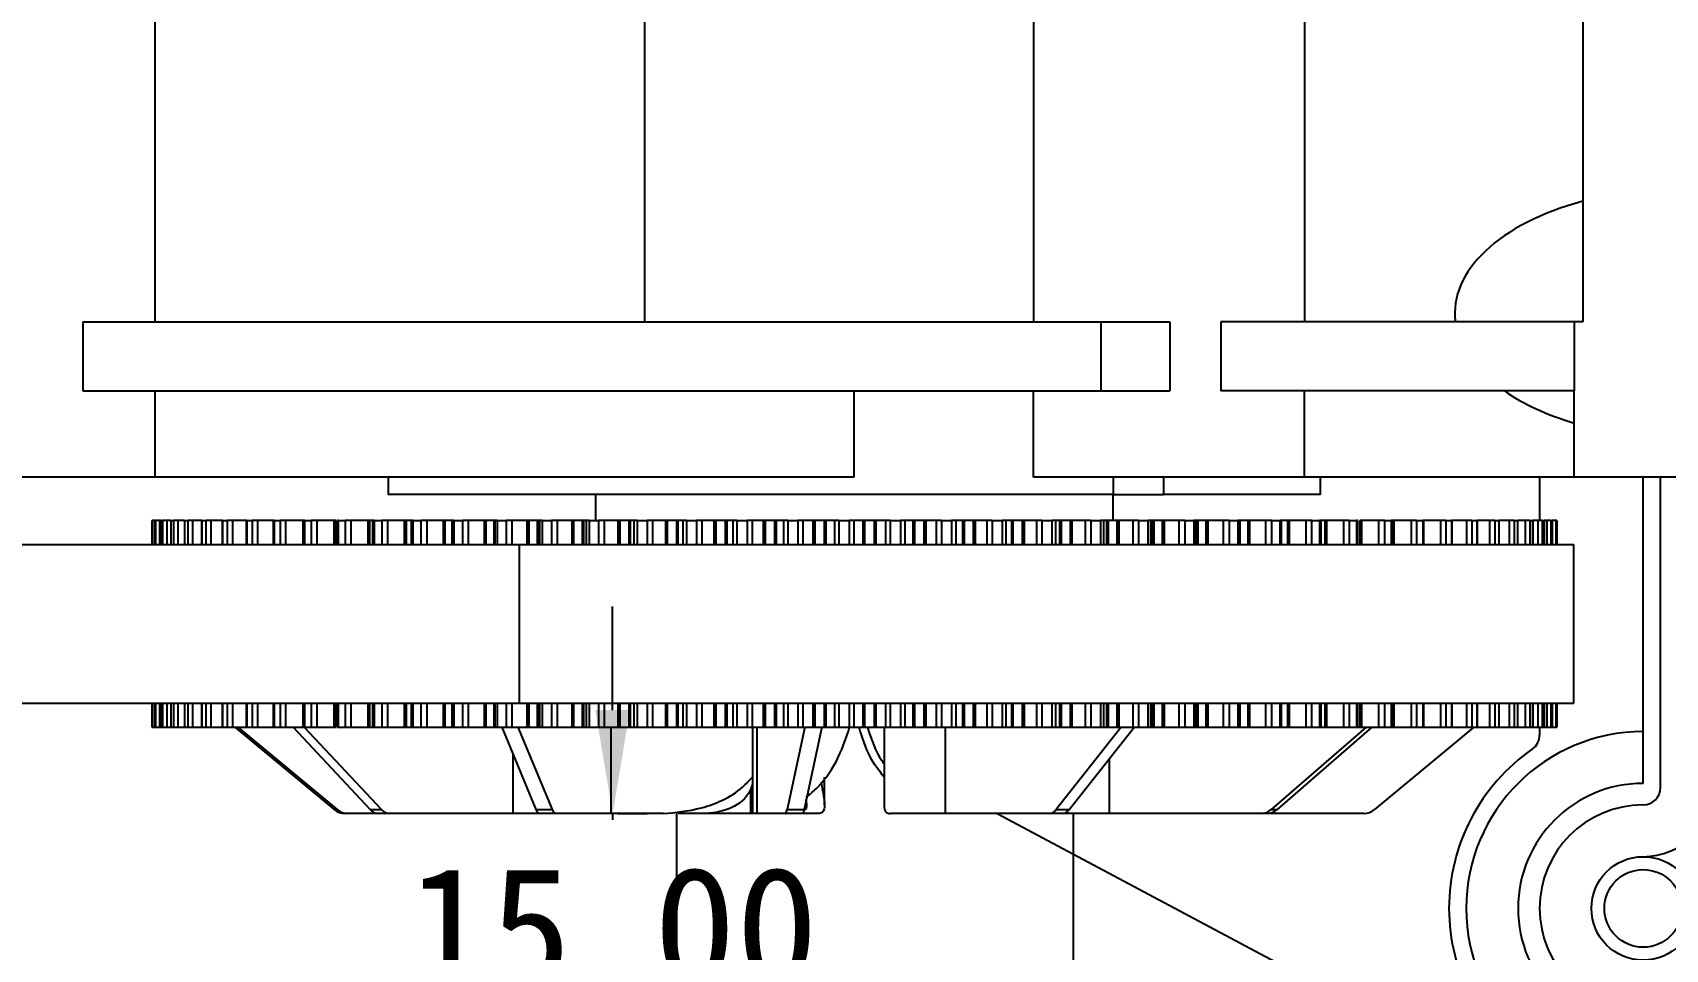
# Model space of a CAD drawing. Header units: millimetres. Extents: x 8 to 1586, y -29 to 527.
# Drawn here: x 1076.4 to 1170.9, y 293.5 to 346.7 of the extents above; entities that cross this region are included whole.
import ezdxf

# ---------------------------------------------------------------- set-up
doc = ezdxf.new("R2010")
doc.units = ezdxf.units.MM
doc.header["$LTSCALE"] = 2
doc.header["$PDSIZE"] = -1
doc.dimstyles.new('ISO-25', dxfattribs={"dimtxt": 2.5, "dimasz": 2.5, "dimexe": 1.25, "dimexo": 0.625, "dimtad": 1, "dimtxsty": 'Standard', "dimcen": 2.5, "dimadec": 0, "dimazin": 0, "dimtfac": 1, "dimtmove": 0, "dimatfit": 3, "dimfxl": 0, "dimarcsym": 0})

# ---------------------------------------------------------------- blocks, each defined once
blk = doc.blocks.new('*D16')
at = {"color": 0, "lineweight": -2}
for p, q in [((1109.96, 307.403), (1109.96, 313.403)), ((1109.96, 301.403), (1109.96, 301.033)), ((1110.26, 301.403), (1111.96, 301.403)), ((1109.96, 286.401), (1109.96, 286.771)), ((1110.26, 286.401), (1111.96, 286.401)), ((1109.96, 280.401), (1109.96, 274.401))]:
    blk.add_line(p, q, dxfattribs=at)
at = {"color": 0}
for points in [[(1108.96, 307.403), (1110.96, 307.403), (1109.96, 301.403)], [(1108.96, 280.401), (1110.96, 280.401), (1109.96, 286.401)]]:
    blk.add_solid(points, dxfattribs=at)
at = {"layer": 'Defpoints', "color": 0}
for p in [(1108.26, 301.403), (1108.26, 286.401), (1109.96, 286.401)]:
    blk.add_point(p, dxfattribs=at)
at = {"color": 0, "insert": (1109.96, 293.902), "char_height": 7, "attachment_point": 5}
blk.add_mtext('15,00', dxfattribs=at)

msp = doc.modelspace()

# ---------------------------------------------------------------- linework, layer by layer
at = {"color": 7, "linetype": 'Continuous', "lineweight": 25}
for p, q in [((1083.449, 329.903), (1083.449, 358.903)), ((1111.795, 357.903), (1111.795, 329.903)), ((1134.338, 357.903), (1134.338, 329.903)), ((1150.03, 357.903), (1150.03, 329.903)), ((1166.16, 357.903), (1166.16, 329.903)), ((1079.258, 329.903), (1079.258, 325.903)), ((1079.258, 329.903), (1138.241, 329.903)), ((1138.241, 329.903), (1138.241, 325.903)), ((1138.241, 329.903), (1142.241, 329.903)), ((1142.241, 329.903), (1142.241, 325.903)), ((1145.19, 329.903), (1145.19, 325.903)), ((1165.66, 329.903), (1145.19, 329.903)), ((1165.66, 329.903), (1165.66, 325.903)), ((1166.16, 329.903), (1165.66, 329.903)), ((1079.258, 325.903), (1138.241, 325.903)), ((1083.449, 320.903), (1083.449, 325.903)), ((1123.96, 320.903), (1123.96, 325.903)), ((1134.338, 320.903), (1134.338, 325.903)), ((1138.241, 325.903), (1142.241, 325.903)), ((1165.66, 325.903), (1145.19, 325.903)), ((1150.03, 320.903), (1150.03, 325.903)), ((1165.66, 320.903), (1165.66, 325.903)), ((1083.449, 320.903), (1067.449, 320.903)), ((1123.96, 320.903), (1083.449, 320.903)), ((1096.96, 320.903), (1096.96, 319.903)), ((1150.03, 320.903), (1134.338, 320.903)), ((1138.966, 319.903), (1138.966, 320.903)), ((1141.875, 320.903), (1141.875, 319.903)), ((1165.66, 320.903), (1150.03, 320.903)), ((1150.96, 319.903), (1150.96, 320.903)), ((1163.66, 320.903), (1163.66, 318.403)), ((1171.66, 320.903), (1165.66, 320.903)), ((1169.66, 303.153), (1169.66, 320.903)), ((1170.66, 302.903), (1170.66, 320.903)), ((1138.966, 319.903), (1096.96, 319.903)), ((1108.96, 319.903), (1108.96, 318.403)), ((1138.96, 318.403), (1138.96, 319.903)), ((1138.966, 319.903), (1141.875, 319.903)), ((1150.96, 319.903), (1141.875, 319.903)), ((1083.265, 318.403), (1083.265, 317.003)), ((1083.265, 318.403), (1083.278, 318.403)), ((1083.416, 318.403), (1083.278, 318.403)), ((1083.416, 318.403), (1083.416, 317.003)), ((1083.417, 318.403), (1083.416, 318.403)), ((1083.417, 318.403), (1083.473, 318.403)), ((1083.705, 318.403), (1083.473, 318.403)), ((1083.781, 318.403), (1083.705, 318.403)), ((1083.781, 318.403), (1083.781, 317.003)), ((1083.785, 318.403), (1083.781, 318.403)), ((1083.785, 318.403), (1083.885, 318.403)), ((1084.134, 318.403), (1083.885, 318.403)), ((1084.34, 318.403), (1084.134, 318.403)), ((1084.36, 318.403), (1084.36, 317.003)), ((1084.368, 318.403), (1084.36, 318.403)), ((1084.368, 318.403), (1084.511, 318.403)), ((1084.776, 318.403), (1084.511, 318.403)), ((1085.142, 318.403), (1084.776, 318.403)), ((1085.149, 318.403), (1085.149, 317.003)), ((1085.162, 318.403), (1085.149, 318.403)), ((1085.162, 318.403), (1085.347, 318.403)), ((1085.626, 318.403), (1085.347, 318.403)), ((1086.143, 318.403), (1085.626, 318.403)), ((1086.143, 318.403), (1086.143, 317.003)), ((1086.163, 318.403), (1086.143, 318.403)), ((1086.163, 318.403), (1086.389, 318.403)), ((1086.682, 318.403), (1086.389, 318.403)), ((1087.337, 318.403), (1086.682, 318.403)), ((1087.337, 318.403), (1087.337, 317.003)), ((1087.365, 318.403), (1087.337, 318.403)), ((1087.365, 318.403), (1087.631, 318.403)), ((1087.936, 318.403), (1087.631, 318.403)), ((1088.725, 318.403), (1087.936, 318.403)), ((1088.725, 318.403), (1088.725, 317.003)), ((1088.763, 318.403), (1088.725, 318.403)), ((1088.763, 318.403), (1089.067, 318.403)), ((1089.382, 318.403), (1089.067, 318.403)), ((1090.3, 318.403), (1089.382, 318.403)), ((1090.3, 318.403), (1090.3, 317.003)), ((1090.349, 318.403), (1090.3, 318.403)), ((1090.349, 318.403), (1090.69, 318.403)), ((1091.013, 318.403), (1090.69, 318.403)), ((1092.018, 318.403), (1091.013, 318.403)), ((1092.053, 318.403), (1092.018, 318.403)), ((1092.053, 318.403), (1092.053, 317.003)), ((1092.114, 318.403), (1092.053, 318.403)), ((1092.114, 318.403), (1092.49, 318.403)), ((1092.819, 318.403), (1092.49, 318.403)), ((1093.816, 318.403), (1092.819, 318.403)), ((1093.915, 318.403), (1093.816, 318.403)), ((1093.974, 318.403), (1093.974, 317.003)), ((1094.049, 318.403), (1093.974, 318.403)), ((1094.049, 318.403), (1094.458, 318.403)), ((1094.792, 318.403), (1094.458, 318.403)), ((1095.775, 318.403), (1094.792, 318.403)), ((1095.877, 318.403), (1095.775, 318.403)), ((1096.054, 318.403), (1095.877, 318.403)), ((1096.054, 318.403), (1096.054, 317.003)), ((1096.143, 318.403), (1096.054, 318.403)), ((1096.143, 318.403), (1096.583, 318.403)), ((1096.921, 318.403), (1096.583, 318.403)), ((1097.884, 318.403), (1096.921, 318.403)), ((1097.989, 318.403), (1097.884, 318.403)), ((1098.404, 318.403), (1097.989, 318.403)), ((1098.282, 318.403), (1098.282, 317.003)), ((1098.386, 318.403), (1098.282, 318.403)), ((1098.386, 318.403), (1098.854, 318.403)), ((1099.193, 318.403), (1098.854, 318.403)), ((1100.132, 318.403), (1099.193, 318.403)), ((1100.239, 318.403), (1100.132, 318.403)), ((1100.679, 318.403), (1100.239, 318.403)), ((1100.645, 318.403), (1100.645, 317.003)), ((1100.765, 318.403), (1100.645, 318.403)), ((1100.765, 318.403), (1101.26, 318.403)), ((1101.598, 318.403), (1101.26, 318.403)), ((1102.507, 318.403), (1101.598, 318.403)), ((1102.616, 318.403), (1102.507, 318.403)), ((1103.078, 318.403), (1102.616, 318.403)), ((1103.131, 318.403), (1103.078, 318.403)), ((1103.131, 318.403), (1103.131, 317.003)), ((1103.268, 318.403), (1103.131, 318.403)), ((1103.268, 318.403), (1103.786, 318.403)), ((1104.122, 318.403), (1103.786, 318.403)), ((1104.996, 318.403), (1104.122, 318.403)), ((1105.107, 318.403), (1104.996, 318.403)), ((1105.589, 318.403), (1105.107, 318.403)), ((1105.662, 318.403), (1105.589, 318.403)), ((1105.726, 318.403), (1105.662, 318.403)), ((1105.726, 318.403), (1105.726, 317.003)), ((1105.882, 318.403), (1105.726, 318.403)), ((1105.882, 318.403), (1106.42, 318.403)), ((1106.752, 318.403), (1106.42, 318.403)), ((1107.587, 318.403), (1106.752, 318.403)), ((1107.698, 318.403), (1107.587, 318.403)), ((1108.198, 318.403), (1107.698, 318.403)), ((1108.277, 318.403), (1108.198, 318.403)), ((1108.418, 318.403), (1108.277, 318.403)), ((1108.418, 318.403), (1108.418, 317.003)), ((1108.592, 318.403), (1108.418, 318.403)), ((1108.592, 318.403), (1109.148, 318.403)), ((1109.474, 318.403), (1109.148, 318.403)), ((1110.265, 318.403), (1109.474, 318.403)), ((1110.377, 318.403), (1110.265, 318.403)), ((1110.891, 318.403), (1110.377, 318.403)), ((1110.975, 318.403), (1110.891, 318.403)), ((1111.19, 318.403), (1110.975, 318.403)), ((1111.19, 318.403), (1111.19, 317.003)), ((1111.384, 318.403), (1111.19, 318.403)), ((1111.384, 318.403), (1111.954, 318.403)), ((1112.273, 318.403), (1111.954, 318.403)), ((1113.017, 318.403), (1112.273, 318.403)), ((1113.127, 318.403), (1113.017, 318.403)), ((1113.654, 318.403), (1113.127, 318.403)), ((1113.743, 318.403), (1113.654, 318.403)), ((1114.03, 318.403), (1113.743, 318.403)), ((1114.243, 318.403), (1114.03, 318.403)), ((1114.243, 318.403), (1114.825, 318.403)), ((1115.134, 318.403), (1114.825, 318.403)), ((1115.826, 318.403), (1115.134, 318.403)), ((1115.936, 318.403), (1115.826, 318.403)), ((1116.472, 318.403), (1115.936, 318.403)), ((1116.566, 318.403), (1116.472, 318.403)), ((1116.922, 318.403), (1116.566, 318.403)), ((1117.154, 318.403), (1116.922, 318.403)), ((1117.154, 318.403), (1117.745, 318.403)), ((1118.043, 318.403), (1117.745, 318.403)), ((1118.679, 318.403), (1118.043, 318.403)), ((1118.787, 318.403), (1118.679, 318.403)), ((1119.329, 318.403), (1118.787, 318.403)), ((1119.427, 318.403), (1119.329, 318.403)), ((1119.852, 318.403), (1119.427, 318.403)), ((1120.101, 318.403), (1119.852, 318.403)), ((1120.101, 318.403), (1120.697, 318.403)), ((1120.983, 318.403), (1120.697, 318.403)), ((1121.56, 318.403), (1120.983, 318.403)), ((1121.666, 318.403), (1121.56, 318.403)), ((1122.212, 318.403), (1121.666, 318.403)), ((1122.313, 318.403), (1122.212, 318.403)), ((1122.804, 318.403), (1122.313, 318.403)), ((1123.069, 318.403), (1122.804, 318.403)), ((1123.069, 318.403), (1123.667, 318.403)), ((1123.939, 318.403), (1123.667, 318.403)), ((1124.454, 318.403), (1123.939, 318.403)), ((1124.557, 318.403), (1124.454, 318.403)), ((1125.104, 318.403), (1124.557, 318.403)), ((1125.208, 318.403), (1125.104, 318.403)), ((1125.762, 318.403), (1125.208, 318.403)), ((1126.042, 318.403), (1125.762, 318.403)), ((1126.042, 318.403), (1126.639, 318.403)), ((1126.895, 318.403), (1126.639, 318.403)), ((1127.346, 318.403), (1126.895, 318.403)), ((1127.445, 318.403), (1127.346, 318.403)), ((1127.989, 318.403), (1127.445, 318.403)), ((1128.096, 318.403), (1127.989, 318.403)), ((1128.71, 318.403), (1128.096, 318.403)), ((1129.003, 318.403), (1128.71, 318.403)), ((1129.003, 318.403), (1129.596, 318.403)), ((1129.835, 318.403), (1129.596, 318.403)), ((1130.219, 318.403), (1129.835, 318.403)), ((1130.315, 318.403), (1130.219, 318.403)), ((1130.853, 318.403), (1130.315, 318.403)), ((1130.962, 318.403), (1130.853, 318.403)), ((1131.633, 318.403), (1130.962, 318.403)), ((1131.938, 318.403), (1131.633, 318.403)), ((1131.938, 318.403), (1132.524, 318.403)), ((1132.744, 318.403), (1132.524, 318.403)), ((1133.059, 318.403), (1132.744, 318.403)), ((1133.15, 318.403), (1133.059, 318.403)), ((1133.681, 318.403), (1133.15, 318.403)), ((1133.791, 318.403), (1133.681, 318.403)), ((1134.515, 318.403), (1133.791, 318.403)), ((1134.83, 318.403), (1134.515, 318.403)), ((1134.83, 318.403), (1135.405, 318.403)), ((1135.606, 318.403), (1135.405, 318.403)), ((1135.606, 318.403), (1135.606, 317.003)), ((1135.85, 318.403), (1135.606, 318.403)), ((1135.936, 318.403), (1135.85, 318.403)), ((1136.456, 318.403), (1135.936, 318.403)), ((1136.567, 318.403), (1136.456, 318.403)), ((1137.341, 318.403), (1136.567, 318.403)), ((1137.664, 318.403), (1137.341, 318.403)), ((1137.664, 318.403), (1138.226, 318.403)), ((1138.407, 318.403), (1138.226, 318.403)), ((1138.407, 317.003), (1138.407, 318.403)), ((1138.578, 318.403), (1138.407, 318.403)), ((1138.659, 318.403), (1138.578, 318.403)), ((1139.165, 318.403), (1138.659, 318.403)), ((1139.276, 318.403), (1139.165, 318.403)), ((1140.095, 318.403), (1139.276, 318.403)), ((1140.424, 318.403), (1140.095, 318.403)), ((1140.424, 318.403), (1140.97, 318.403)), ((1141.133, 318.403), (1140.97, 318.403)), ((1141.133, 317.003), (1141.133, 318.403)), ((1141.228, 318.403), (1141.133, 318.403)), ((1141.303, 318.403), (1141.228, 318.403)), ((1141.793, 318.403), (1141.303, 318.403)), ((1141.904, 318.403), (1141.793, 318.403)), ((1142.763, 318.403), (1141.904, 318.403)), ((1143.098, 318.403), (1142.763, 318.403)), ((1143.098, 318.403), (1143.624, 318.403)), ((1143.768, 318.403), (1143.624, 318.403)), ((1143.768, 317.003), (1143.768, 318.403)), ((1143.786, 318.403), (1143.768, 318.403)), ((1143.855, 318.403), (1143.786, 318.403)), ((1144.325, 318.403), (1143.855, 318.403)), ((1144.435, 318.403), (1144.325, 318.403)), ((1145.331, 318.403), (1144.435, 318.403)), ((1145.668, 318.403), (1145.331, 318.403)), ((1145.668, 318.403), (1146.172, 318.403)), ((1146.3, 318.403), (1146.172, 318.403)), ((1146.3, 317.003), (1146.3, 318.403)), ((1146.749, 318.403), (1146.3, 318.403)), ((1146.858, 318.403), (1146.749, 318.403)), ((1147.785, 318.403), (1146.858, 318.403)), ((1148.124, 318.403), (1147.785, 318.403)), ((1148.124, 318.403), (1148.603, 318.403)), ((1148.713, 318.403), (1148.603, 318.403)), ((1149.051, 318.403), (1148.626, 318.403)), ((1148.713, 317.003), (1148.713, 318.403)), ((1149.158, 318.403), (1149.051, 318.403)), ((1150.112, 318.403), (1149.158, 318.403)), ((1150.45, 318.403), (1150.112, 318.403)), ((1150.45, 318.403), (1150.901, 318.403)), ((1150.996, 318.403), (1150.901, 318.403)), ((1150.996, 317.003), (1150.996, 318.403)), ((1151.22, 318.403), (1150.996, 318.403)), ((1151.323, 318.403), (1151.22, 318.403)), ((1152.299, 318.403), (1151.323, 318.403)), ((1152.635, 318.403), (1152.299, 318.403)), ((1152.635, 318.403), (1153.056, 318.403)), ((1153.136, 318.403), (1153.056, 318.403)), ((1153.136, 317.003), (1153.136, 318.403)), ((1153.343, 318.403), (1153.243, 318.403)), ((1154.335, 318.403), (1153.343, 318.403)), ((1154.667, 318.403), (1154.335, 318.403)), ((1154.667, 318.403), (1155.056, 318.403)), ((1155.122, 318.403), (1155.056, 318.403)), ((1155.122, 317.003), (1155.122, 318.403)), ((1155.206, 318.403), (1155.122, 318.403)), ((1156.209, 318.403), (1155.206, 318.403)), ((1156.535, 318.403), (1156.209, 318.403)), ((1156.535, 318.403), (1156.89, 318.403)), ((1156.943, 318.403), (1156.89, 318.403)), ((1156.943, 317.003), (1156.943, 318.403)), ((1157.911, 318.403), (1156.943, 318.403)), ((1158.229, 318.403), (1157.911, 318.403)), ((1158.229, 318.403), (1158.548, 318.403)), ((1158.59, 318.403), (1158.548, 318.403)), ((1158.59, 317.003), (1158.59, 318.403)), ((1159.431, 318.403), (1158.618, 318.403)), ((1159.74, 318.403), (1159.431, 318.403)), ((1159.74, 318.403), (1160.022, 318.403)), ((1160.054, 318.403), (1160.022, 318.403)), ((1160.054, 317.003), (1160.054, 318.403)), ((1160.763, 318.403), (1160.054, 318.403)), ((1161.061, 318.403), (1160.763, 318.403)), ((1161.061, 318.403), (1161.303, 318.403)), ((1161.326, 318.403), (1161.303, 318.403)), ((1161.326, 317.003), (1161.326, 318.403)), ((1161.898, 318.403), (1161.326, 318.403)), ((1162.183, 318.403), (1161.898, 318.403)), ((1162.183, 318.403), (1162.385, 318.403)), ((1162.4, 318.403), (1162.385, 318.403)), ((1162.4, 317.003), (1162.4, 318.403)), ((1162.831, 318.403), (1162.41, 318.403)), ((1163.102, 318.403), (1162.831, 318.403)), ((1163.102, 318.403), (1163.262, 318.403)), ((1163.271, 318.403), (1163.262, 318.403)), ((1163.271, 317.003), (1163.271, 318.403)), ((1163.556, 318.403), (1163.271, 318.403)), ((1163.812, 318.403), (1163.556, 318.403)), ((1163.812, 318.403), (1163.929, 318.403)), ((1163.934, 318.403), (1163.929, 318.403)), ((1163.934, 317.003), (1163.934, 318.403)), ((1164.07, 318.403), (1163.934, 318.403)), ((1164.309, 318.403), (1164.07, 318.403)), ((1164.309, 318.403), (1164.383, 318.403)), ((1164.385, 318.403), (1164.383, 318.403)), ((1164.385, 317.003), (1164.385, 318.403)), ((1164.591, 318.403), (1164.385, 318.403)), ((1164.591, 318.403), (1164.621, 318.403)), ((1164.622, 318.403), (1164.621, 318.403)), ((1164.622, 317.003), (1164.622, 318.403)), ((1164.656, 318.403), (1164.622, 318.403)), ((1164.656, 318.403), (1164.656, 317.003)), ((1038.249, 317.003), (1104.552, 317.003)), ((1104.552, 317.003), (1104.552, 307.803)), ((1104.552, 317.003), (1165.65, 317.003)), ((1165.65, 307.803), (1165.65, 317.003)), ((1035.784, 307.803), (1104.552, 307.803)), ((1083.265, 307.803), (1083.265, 306.403)), ((1083.416, 307.803), (1083.416, 306.403)), ((1083.781, 307.803), (1083.781, 306.403)), ((1084.36, 307.803), (1084.36, 306.403)), ((1085.149, 307.803), (1085.149, 306.403)), ((1086.143, 307.803), (1086.143, 306.403)), ((1087.337, 307.803), (1087.337, 306.403)), ((1088.725, 307.803), (1088.725, 306.403)), ((1090.3, 307.803), (1090.3, 306.403)), ((1092.053, 307.803), (1092.053, 306.403)), ((1093.974, 307.803), (1093.974, 306.403)), ((1096.054, 307.803), (1096.054, 306.403)), ((1098.282, 307.803), (1098.282, 306.403)), ((1100.645, 307.803), (1100.645, 306.403)), ((1103.131, 307.803), (1103.131, 306.403)), ((1104.552, 307.803), (1165.65, 307.803)), ((1105.726, 307.803), (1105.726, 306.403)), ((1108.418, 307.803), (1108.418, 306.403)), ((1111.19, 307.803), (1111.19, 306.403)), ((1135.606, 307.803), (1135.606, 306.403)), ((1138.407, 306.403), (1138.407, 307.803)), ((1141.133, 306.403), (1141.133, 307.803)), ((1143.768, 306.403), (1143.768, 307.803)), ((1146.3, 306.403), (1146.3, 307.803)), ((1148.713, 306.403), (1148.713, 307.803)), ((1150.996, 306.403), (1150.996, 307.803)), ((1153.136, 306.403), (1153.136, 307.803)), ((1155.122, 306.403), (1155.122, 307.803)), ((1156.943, 306.403), (1156.943, 307.803)), ((1158.59, 306.403), (1158.59, 307.803)), ((1160.054, 306.403), (1160.054, 307.803)), ((1161.326, 306.403), (1161.326, 307.803)), ((1162.4, 306.403), (1162.4, 307.803)), ((1163.271, 306.403), (1163.271, 307.803)), ((1163.934, 306.403), (1163.934, 307.803)), ((1164.385, 306.403), (1164.385, 307.803)), ((1164.622, 306.403), (1164.622, 307.803)), ((1164.656, 307.803), (1164.656, 306.403)), ((1083.265, 306.403), (1083.278, 306.403)), ((1083.278, 306.403), (1083.416, 306.403)), ((1083.416, 306.403), (1083.417, 306.403)), ((1083.417, 306.403), (1083.473, 306.403)), ((1083.473, 306.403), (1083.705, 306.403)), ((1083.705, 306.403), (1083.781, 306.403)), ((1083.781, 306.403), (1083.785, 306.403)), ((1083.785, 306.403), (1083.885, 306.403)), ((1083.885, 306.403), (1084.134, 306.403)), ((1084.134, 306.403), (1084.34, 306.403)), ((1084.36, 306.403), (1084.368, 306.403)), ((1084.368, 306.403), (1084.511, 306.403)), ((1084.511, 306.403), (1084.776, 306.403)), ((1084.776, 306.403), (1085.142, 306.403)), ((1085.149, 306.403), (1085.162, 306.403)), ((1085.162, 306.403), (1085.347, 306.403)), ((1085.347, 306.403), (1085.626, 306.403)), ((1085.626, 306.403), (1086.143, 306.403)), ((1086.143, 306.403), (1086.163, 306.403)), ((1086.163, 306.403), (1086.389, 306.403)), ((1086.389, 306.403), (1086.682, 306.403)), ((1086.682, 306.403), (1087.337, 306.403)), ((1087.337, 306.403), (1087.365, 306.403)), ((1087.365, 306.403), (1087.631, 306.403)), ((1087.631, 306.403), (1087.936, 306.403)), ((1087.936, 306.403), (1088.725, 306.403)), ((1088.075, 306.403), (1093.825, 301.629)), ((1088.251, 306.403), (1094.001, 301.629)), ((1088.725, 306.403), (1088.763, 306.403)), ((1088.763, 306.403), (1089.067, 306.403)), ((1089.067, 306.403), (1089.382, 306.403)), ((1089.382, 306.403), (1090.3, 306.403)), ((1090.3, 306.403), (1090.349, 306.403)), ((1090.349, 306.403), (1090.69, 306.403)), ((1090.69, 306.403), (1091.013, 306.403)), ((1091.013, 306.403), (1092.018, 306.403)), ((1091.449, 306.403), (1095.914, 301.629)), ((1092.018, 306.403), (1092.053, 306.403)), ((1092.053, 306.403), (1092.114, 306.403)), ((1092.094, 306.403), (1096.559, 301.629)), ((1092.114, 306.403), (1092.49, 306.403)), ((1092.49, 306.403), (1092.819, 306.403)), ((1092.819, 306.403), (1093.816, 306.403)), ((1093.816, 306.403), (1093.915, 306.403)), ((1093.974, 306.403), (1094.049, 306.403)), ((1094.049, 306.403), (1094.458, 306.403)), ((1094.458, 306.403), (1094.792, 306.403)), ((1094.792, 306.403), (1095.775, 306.403)), ((1095.775, 306.403), (1095.877, 306.403)), ((1095.877, 306.403), (1096.054, 306.403)), ((1096.054, 306.403), (1096.143, 306.403)), ((1096.143, 306.403), (1096.583, 306.403)), ((1096.583, 306.403), (1096.921, 306.403)), ((1096.921, 306.403), (1097.884, 306.403)), ((1097.884, 306.403), (1097.989, 306.403)), ((1097.989, 306.403), (1098.404, 306.403)), ((1098.282, 306.403), (1098.386, 306.403)), ((1098.386, 306.403), (1098.854, 306.403)), ((1098.854, 306.403), (1099.193, 306.403)), ((1099.193, 306.403), (1100.132, 306.403)), ((1100.132, 306.403), (1100.239, 306.403)), ((1100.239, 306.403), (1100.679, 306.403)), ((1100.645, 306.403), (1100.765, 306.403)), ((1100.765, 306.403), (1101.26, 306.403)), ((1101.26, 306.403), (1101.598, 306.403)), ((1101.598, 306.403), (1102.507, 306.403)), ((1102.507, 306.403), (1102.616, 306.403)), ((1102.616, 306.403), (1103.078, 306.403)), ((1103.078, 306.403), (1103.131, 306.403)), ((1103.131, 306.403), (1103.268, 306.403)), ((1103.268, 306.403), (1103.786, 306.403)), ((1103.535, 306.403), (1105.519, 301.629)), ((1103.786, 306.403), (1104.122, 306.403)), ((1104.122, 306.403), (1104.996, 306.403)), ((1104.476, 306.403), (1106.459, 301.629)), ((1104.996, 306.403), (1105.107, 306.403)), ((1105.107, 306.403), (1105.589, 306.403)), ((1105.589, 306.403), (1105.662, 306.403)), ((1105.662, 306.403), (1105.726, 306.403)), ((1105.726, 306.403), (1105.882, 306.403)), ((1105.882, 306.403), (1106.42, 306.403)), ((1106.42, 306.403), (1106.752, 306.403)), ((1106.752, 306.403), (1107.587, 306.403)), ((1107.587, 306.403), (1107.698, 306.403)), ((1107.698, 306.403), (1108.198, 306.403)), ((1108.198, 306.403), (1108.277, 306.403)), ((1108.277, 306.403), (1108.418, 306.403)), ((1108.418, 306.403), (1108.592, 306.403)), ((1108.592, 306.403), (1109.148, 306.403)), ((1109.148, 306.403), (1109.474, 306.403)), ((1109.474, 306.403), (1110.265, 306.403)), ((1110.265, 306.403), (1110.377, 306.403)), ((1110.377, 306.403), (1110.891, 306.403)), ((1110.891, 306.403), (1110.975, 306.403)), ((1110.975, 306.403), (1111.19, 306.403)), ((1111.19, 306.403), (1111.384, 306.403)), ((1111.384, 306.403), (1111.954, 306.403)), ((1111.954, 306.403), (1112.273, 306.403)), ((1112.273, 306.403), (1113.017, 306.403)), ((1113.017, 306.403), (1113.127, 306.403)), ((1113.127, 306.403), (1113.654, 306.403)), ((1113.654, 306.403), (1113.743, 306.403)), ((1113.743, 306.403), (1114.03, 306.403)), ((1114.03, 306.403), (1114.243, 306.403)), ((1114.243, 306.403), (1114.825, 306.403)), ((1114.825, 306.403), (1115.134, 306.403)), ((1115.134, 306.403), (1115.826, 306.403)), ((1115.826, 306.403), (1115.936, 306.403)), ((1115.936, 306.403), (1116.472, 306.403)), ((1116.472, 306.403), (1116.566, 306.403)), ((1116.566, 306.403), (1116.922, 306.403)), ((1116.922, 306.403), (1117.154, 306.403)), ((1117.154, 306.403), (1117.745, 306.403)), ((1117.745, 306.403), (1118.043, 306.403)), ((1118.043, 306.403), (1118.679, 306.403)), ((1118.07, 306.403), (1118.07, 301.403)), ((1118.679, 306.403), (1118.787, 306.403)), ((1118.787, 306.403), (1119.329, 306.403)), ((1119.329, 306.403), (1119.427, 306.403)), ((1119.427, 306.403), (1119.852, 306.403)), ((1119.852, 306.403), (1120.101, 306.403)), ((1121.094, 306.403), (1120.064, 301.629)), ((1120.101, 306.403), (1120.697, 306.403)), ((1120.697, 306.403), (1120.983, 306.403)), ((1120.983, 306.403), (1121.56, 306.403)), ((1122.079, 306.403), (1121.049, 301.629)), ((1121.56, 306.403), (1121.666, 306.403)), ((1121.666, 306.403), (1122.212, 306.403)), ((1122.212, 306.403), (1122.313, 306.403)), ((1122.313, 306.403), (1122.804, 306.403)), ((1122.804, 306.403), (1123.069, 306.403)), ((1123.069, 306.403), (1123.667, 306.403)), ((1123.667, 306.403), (1123.939, 306.403)), ((1123.939, 306.403), (1124.454, 306.403)), ((1124.454, 306.403), (1124.557, 306.403)), ((1124.557, 306.403), (1125.104, 306.403)), ((1125.104, 306.403), (1125.208, 306.403)), ((1125.208, 306.403), (1125.762, 306.403)), ((1125.684, 306.403), (1125.684, 301.915)), ((1125.762, 306.403), (1126.042, 306.403)), ((1126.042, 306.403), (1126.639, 306.403)), ((1126.639, 306.403), (1126.895, 306.403)), ((1126.895, 306.403), (1127.346, 306.403)), ((1127.346, 306.403), (1127.445, 306.403)), ((1127.445, 306.403), (1127.989, 306.403)), ((1127.989, 306.403), (1128.096, 306.403)), ((1128.096, 306.403), (1128.71, 306.403)), ((1128.71, 306.403), (1129.003, 306.403)), ((1129.003, 306.403), (1129.596, 306.403)), ((1129.596, 306.403), (1129.835, 306.403)), ((1129.835, 306.403), (1130.219, 306.403)), ((1130.219, 306.403), (1130.315, 306.403)), ((1130.315, 306.403), (1130.853, 306.403)), ((1130.853, 306.403), (1130.962, 306.403)), ((1130.962, 306.403), (1131.633, 306.403)), ((1131.633, 306.403), (1131.938, 306.403)), ((1131.938, 306.403), (1132.524, 306.403)), ((1132.524, 306.403), (1132.744, 306.403)), ((1132.744, 306.403), (1133.059, 306.403)), ((1133.059, 306.403), (1133.15, 306.403)), ((1133.15, 306.403), (1133.681, 306.403)), ((1133.681, 306.403), (1133.791, 306.403)), ((1133.791, 306.403), (1134.515, 306.403)), ((1134.515, 306.403), (1134.83, 306.403)), ((1134.83, 306.403), (1135.405, 306.403)), ((1135.405, 306.403), (1135.606, 306.403)), ((1135.606, 306.403), (1135.85, 306.403)), ((1139.421, 306.403), (1135.654, 301.629)), ((1135.85, 306.403), (1135.936, 306.403)), ((1135.936, 306.403), (1136.456, 306.403)), ((1140.185, 306.403), (1136.418, 301.629)), ((1136.456, 306.403), (1136.567, 306.403)), ((1136.567, 306.403), (1137.341, 306.403)), ((1137.341, 306.403), (1137.664, 306.403)), ((1137.664, 306.403), (1138.226, 306.403)), ((1138.226, 306.403), (1138.407, 306.403)), ((1138.407, 306.403), (1138.578, 306.403)), ((1138.578, 306.403), (1138.659, 306.403)), ((1138.659, 306.403), (1139.165, 306.403)), ((1139.165, 306.403), (1139.276, 306.403)), ((1139.276, 306.403), (1140.095, 306.403)), ((1140.095, 306.403), (1140.424, 306.403)), ((1140.424, 306.403), (1140.97, 306.403)), ((1140.97, 306.403), (1141.133, 306.403)), ((1141.133, 306.403), (1141.228, 306.403)), ((1141.228, 306.403), (1141.303, 306.403)), ((1141.303, 306.403), (1141.793, 306.403)), ((1141.793, 306.403), (1141.904, 306.403)), ((1141.904, 306.403), (1142.763, 306.403)), ((1142.763, 306.403), (1143.098, 306.403)), ((1143.098, 306.403), (1143.624, 306.403)), ((1143.624, 306.403), (1143.768, 306.403)), ((1143.768, 306.403), (1143.786, 306.403)), ((1143.786, 306.403), (1143.855, 306.403)), ((1143.855, 306.403), (1144.325, 306.403)), ((1144.325, 306.403), (1144.435, 306.403)), ((1144.435, 306.403), (1145.331, 306.403)), ((1145.331, 306.403), (1145.668, 306.403)), ((1145.668, 306.403), (1146.172, 306.403)), ((1146.172, 306.403), (1146.3, 306.403)), ((1146.3, 306.403), (1146.749, 306.403)), ((1146.749, 306.403), (1146.858, 306.403)), ((1146.858, 306.403), (1147.785, 306.403)), ((1147.785, 306.403), (1148.124, 306.403)), ((1153.605, 306.403), (1148.11, 301.629)), ((1148.124, 306.403), (1148.603, 306.403)), ((1153.945, 306.403), (1148.449, 301.629)), ((1148.603, 306.403), (1148.713, 306.403)), ((1148.626, 306.403), (1149.051, 306.403)), ((1149.051, 306.403), (1149.158, 306.403)), ((1149.158, 306.403), (1150.112, 306.403)), ((1150.112, 306.403), (1150.45, 306.403)), ((1150.45, 306.403), (1150.901, 306.403)), ((1150.901, 306.403), (1150.996, 306.403)), ((1150.996, 306.403), (1151.22, 306.403)), ((1151.22, 306.403), (1151.323, 306.403)), ((1151.323, 306.403), (1152.299, 306.403)), ((1152.299, 306.403), (1152.635, 306.403)), ((1152.635, 306.403), (1153.056, 306.403)), ((1153.056, 306.403), (1153.136, 306.403)), ((1153.056, 306.403), (1153.243, 306.403)), ((1153.243, 306.403), (1153.343, 306.403)), ((1153.343, 306.403), (1154.335, 306.403)), ((1159.846, 306.403), (1154.095, 301.629)), ((1154.335, 306.403), (1154.667, 306.403)), ((1154.667, 306.403), (1155.056, 306.403)), ((1155.056, 306.403), (1155.122, 306.403)), ((1155.122, 306.403), (1155.206, 306.403)), ((1155.206, 306.403), (1156.209, 306.403)), ((1156.209, 306.403), (1156.535, 306.403)), ((1156.535, 306.403), (1156.89, 306.403)), ((1156.89, 306.403), (1156.943, 306.403)), ((1156.943, 306.403), (1157.911, 306.403)), ((1157.911, 306.403), (1158.229, 306.403)), ((1158.229, 306.403), (1158.548, 306.403)), ((1158.548, 306.403), (1158.59, 306.403)), ((1158.59, 306.403), (1159.431, 306.403)), ((1159.431, 306.403), (1159.74, 306.403)), ((1159.74, 306.403), (1160.022, 306.403)), ((1160.022, 306.403), (1160.054, 306.403)), ((1160.054, 306.403), (1160.763, 306.403)), ((1160.763, 306.403), (1161.061, 306.403)), ((1161.061, 306.403), (1161.303, 306.403)), ((1161.303, 306.403), (1161.326, 306.403)), ((1161.326, 306.403), (1161.898, 306.403)), ((1161.898, 306.403), (1162.183, 306.403)), ((1162.183, 306.403), (1162.385, 306.403)), ((1162.385, 306.403), (1162.4, 306.403)), ((1162.41, 306.403), (1162.831, 306.403)), ((1162.831, 306.403), (1163.102, 306.403)), ((1163.102, 306.403), (1163.262, 306.403)), ((1163.262, 306.403), (1163.271, 306.403)), ((1163.271, 306.403), (1163.556, 306.403)), ((1163.556, 306.403), (1163.812, 306.403)), ((1163.66, 306.403), (1163.66, 305.956)), ((1163.812, 306.403), (1163.929, 306.403)), ((1163.929, 306.403), (1163.934, 306.403)), ((1163.934, 306.403), (1164.07, 306.403)), ((1164.07, 306.403), (1164.309, 306.403)), ((1164.309, 306.403), (1164.383, 306.403)), ((1164.383, 306.403), (1164.385, 306.403)), ((1164.385, 306.403), (1164.591, 306.403)), ((1164.591, 306.403), (1164.621, 306.403)), ((1164.621, 306.403), (1164.622, 306.403)), ((1164.622, 306.403), (1164.656, 306.403)), ((1122.237, 301.915), (1122.237, 303.513)), ((1093.825, 301.629), (1094.001, 301.629)), ((1094.624, 301.403), (1094.448, 301.403)), ((1096.398, 301.403), (1094.624, 301.403)), ((1095.914, 301.629), (1096.559, 301.629)), ((1097.043, 301.403), (1096.398, 301.403)), ((1104.186, 301.403), (1097.043, 301.403)), ((1105.733, 301.403), (1104.186, 301.403)), ((1105.519, 301.629), (1106.459, 301.629)), ((1106.674, 301.403), (1105.733, 301.403)), ((1109.847, 301.403), (1106.674, 301.403)), ((1112.88, 301.403), (1109.847, 301.403)), ((1113.66, 301.403), (1113.66, 292.903)), ((1115.117, 301.403), (1113.762, 301.403)), ((1117.937, 301.403), (1115.117, 301.403)), ((1118.07, 301.403), (1117.937, 301.403)), ((1118.305, 301.403), (1118.07, 301.403)), ((1119.953, 301.403), (1118.305, 301.403)), ((1120.937, 301.403), (1119.953, 301.403)), ((1120.064, 301.629), (1121.049, 301.629)), ((1121.866, 301.403), (1120.937, 301.403)), ((1129.219, 301.403), (1126.054, 301.403)), ((1135.246, 301.403), (1129.219, 301.403)), ((1136.01, 301.403), (1135.246, 301.403)), ((1135.654, 301.629), (1136.418, 301.629)), ((1138.724, 301.403), (1136.01, 301.403)), ((1136.66, 292.903), (1136.66, 301.403)), ((1147.515, 301.403), (1138.724, 301.403)), ((1147.854, 301.403), (1147.515, 301.403)), ((1153.472, 301.403), (1147.854, 301.403)), ((1148.11, 301.629), (1148.449, 301.629))]:
    msp.add_line(p, q, dxfattribs=at)
at = {"color": 8, "linetype": 'Continuous', "lineweight": 25}
for p, q in [((1083.278, 318.403), (1083.278, 317.003)), ((1083.417, 318.403), (1083.417, 317.003)), ((1083.473, 318.403), (1083.473, 317.003)), ((1083.705, 318.403), (1083.705, 317.003)), ((1083.785, 318.403), (1083.785, 317.003)), ((1083.885, 318.403), (1083.885, 317.003)), ((1084.134, 318.403), (1084.134, 317.003)), ((1084.368, 318.403), (1084.368, 317.003)), ((1084.511, 318.403), (1084.511, 317.003)), ((1084.776, 318.403), (1084.776, 317.003)), ((1085.162, 318.403), (1085.162, 317.003)), ((1085.347, 318.403), (1085.347, 317.003)), ((1085.626, 318.403), (1085.626, 317.003)), ((1086.163, 318.403), (1086.163, 317.003)), ((1086.389, 318.403), (1086.389, 317.003)), ((1086.682, 318.403), (1086.682, 317.003)), ((1087.365, 318.403), (1087.365, 317.003)), ((1087.631, 318.403), (1087.631, 317.003)), ((1087.936, 318.403), (1087.936, 317.003)), ((1088.763, 318.403), (1088.763, 317.003)), ((1089.067, 318.403), (1089.067, 317.003)), ((1089.382, 318.403), (1089.382, 317.003)), ((1090.349, 318.403), (1090.349, 317.003)), ((1090.69, 318.403), (1090.69, 317.003)), ((1091.013, 318.403), (1091.013, 317.003)), ((1092.018, 318.403), (1092.018, 317.003)), ((1092.114, 318.403), (1092.114, 317.003)), ((1092.49, 318.403), (1092.49, 317.003)), ((1092.819, 318.403), (1092.819, 317.003)), ((1093.816, 318.403), (1093.816, 317.003)), ((1093.915, 318.403), (1093.915, 317.003)), ((1094.049, 318.403), (1094.049, 317.003)), ((1094.458, 318.403), (1094.458, 317.003)), ((1094.792, 318.403), (1094.792, 317.003)), ((1095.775, 318.403), (1095.775, 317.003)), ((1095.877, 318.403), (1095.877, 317.003)), ((1096.143, 318.403), (1096.143, 317.003)), ((1096.583, 318.403), (1096.583, 317.003)), ((1096.921, 318.403), (1096.921, 317.003)), ((1097.884, 318.403), (1097.884, 317.003)), ((1097.989, 318.403), (1097.989, 317.003)), ((1098.386, 318.403), (1098.386, 317.003)), ((1098.854, 318.403), (1098.854, 317.003)), ((1099.193, 318.403), (1099.193, 317.003)), ((1100.132, 318.403), (1100.132, 317.003)), ((1100.239, 318.403), (1100.239, 317.003)), ((1100.765, 318.403), (1100.765, 317.003)), ((1101.26, 318.403), (1101.26, 317.003)), ((1101.598, 318.403), (1101.598, 317.003)), ((1102.507, 318.403), (1102.507, 317.003)), ((1102.616, 318.403), (1102.616, 317.003)), ((1103.078, 318.403), (1103.078, 317.003)), ((1103.268, 318.403), (1103.268, 317.003)), ((1103.786, 318.403), (1103.786, 317.003)), ((1104.122, 318.403), (1104.122, 317.003)), ((1104.996, 318.403), (1104.996, 317.003)), ((1105.107, 318.403), (1105.107, 317.003)), ((1105.589, 318.403), (1105.589, 317.003)), ((1105.662, 318.403), (1105.662, 317.003)), ((1105.882, 318.403), (1105.882, 317.003)), ((1106.42, 318.403), (1106.42, 317.003)), ((1106.752, 318.403), (1106.752, 317.003)), ((1107.587, 318.403), (1107.587, 317.003)), ((1107.698, 318.403), (1107.698, 317.003)), ((1108.198, 318.403), (1108.198, 317.003)), ((1108.277, 318.403), (1108.277, 317.003)), ((1108.592, 318.403), (1108.592, 317.003)), ((1109.148, 318.403), (1109.148, 317.003)), ((1109.474, 318.403), (1109.474, 317.003)), ((1110.265, 318.403), (1110.265, 317.003)), ((1110.377, 318.403), (1110.377, 317.003)), ((1110.891, 318.403), (1110.891, 317.003)), ((1110.975, 318.403), (1110.975, 317.003)), ((1111.384, 318.403), (1111.384, 317.003)), ((1111.954, 318.403), (1111.954, 317.003)), ((1112.273, 318.403), (1112.273, 317.003)), ((1113.017, 318.403), (1113.017, 317.003)), ((1113.127, 318.403), (1113.127, 317.003)), ((1113.654, 318.403), (1113.654, 317.003)), ((1113.743, 318.403), (1113.743, 317.003)), ((1114.03, 318.403), (1114.03, 317.003)), ((1114.243, 318.403), (1114.243, 317.003)), ((1114.825, 318.403), (1114.825, 317.003)), ((1115.134, 318.403), (1115.134, 317.003)), ((1115.826, 318.403), (1115.826, 317.003)), ((1115.936, 318.403), (1115.936, 317.003)), ((1116.472, 318.403), (1116.472, 317.003)), ((1116.566, 318.403), (1116.566, 317.003)), ((1116.922, 318.403), (1116.922, 317.003)), ((1117.154, 318.403), (1117.154, 317.003)), ((1117.745, 318.403), (1117.745, 317.003)), ((1118.043, 318.403), (1118.043, 317.003)), ((1118.679, 318.403), (1118.679, 317.003)), ((1118.787, 318.403), (1118.787, 317.003)), ((1119.329, 318.403), (1119.329, 317.003)), ((1119.427, 318.403), (1119.427, 317.003)), ((1119.852, 318.403), (1119.852, 317.003)), ((1120.101, 318.403), (1120.101, 317.003)), ((1120.697, 318.403), (1120.697, 317.003)), ((1120.983, 318.403), (1120.983, 317.003)), ((1121.56, 318.403), (1121.56, 317.003)), ((1121.666, 318.403), (1121.666, 317.003)), ((1122.212, 318.403), (1122.212, 317.003)), ((1122.313, 318.403), (1122.313, 317.003)), ((1122.804, 318.403), (1122.804, 317.003)), ((1123.069, 318.403), (1123.069, 317.003)), ((1123.667, 318.403), (1123.667, 317.003)), ((1123.939, 318.403), (1123.939, 317.003)), ((1124.454, 318.403), (1124.454, 317.003)), ((1124.557, 318.403), (1124.557, 317.003)), ((1125.104, 318.403), (1125.104, 317.003)), ((1125.208, 318.403), (1125.208, 317.003)), ((1125.762, 318.403), (1125.762, 317.003)), ((1126.042, 318.403), (1126.042, 317.003)), ((1126.639, 318.403), (1126.639, 317.003)), ((1126.895, 318.403), (1126.895, 317.003)), ((1127.346, 318.403), (1127.346, 317.003)), ((1127.445, 318.403), (1127.445, 317.003)), ((1127.989, 318.403), (1127.989, 317.003)), ((1128.096, 318.403), (1128.096, 317.003)), ((1128.71, 318.403), (1128.71, 317.003)), ((1129.003, 318.403), (1129.003, 317.003)), ((1129.596, 318.403), (1129.596, 317.003)), ((1129.835, 318.403), (1129.835, 317.003)), ((1130.219, 318.403), (1130.219, 317.003)), ((1130.315, 318.403), (1130.315, 317.003)), ((1130.853, 318.403), (1130.853, 317.003)), ((1130.962, 318.403), (1130.962, 317.003)), ((1131.633, 318.403), (1131.633, 317.003)), ((1131.938, 318.403), (1131.938, 317.003)), ((1132.524, 318.403), (1132.524, 317.003)), ((1132.744, 318.403), (1132.744, 317.003)), ((1133.059, 318.403), (1133.059, 317.003)), ((1133.15, 318.403), (1133.15, 317.003)), ((1133.681, 318.403), (1133.681, 317.003)), ((1133.791, 318.403), (1133.791, 317.003)), ((1134.515, 318.403), (1134.515, 317.003)), ((1134.83, 318.403), (1134.83, 317.003)), ((1135.405, 318.403), (1135.405, 317.003)), ((1135.85, 318.403), (1135.85, 317.003)), ((1135.936, 318.403), (1135.936, 317.003)), ((1136.456, 318.403), (1136.456, 317.003)), ((1136.567, 318.403), (1136.567, 317.003)), ((1137.341, 318.403), (1137.341, 317.003)), ((1137.664, 318.403), (1137.664, 317.003)), ((1138.226, 318.403), (1138.226, 317.003)), ((1138.578, 318.403), (1138.578, 317.003)), ((1138.659, 318.403), (1138.659, 317.003)), ((1139.165, 318.403), (1139.165, 317.003)), ((1139.276, 318.403), (1139.276, 317.003)), ((1140.095, 318.403), (1140.095, 317.003)), ((1140.424, 318.403), (1140.424, 317.003)), ((1140.97, 318.403), (1140.97, 317.003)), ((1141.228, 318.403), (1141.228, 317.003)), ((1141.303, 318.403), (1141.303, 317.003)), ((1141.793, 318.403), (1141.793, 317.003)), ((1141.904, 318.403), (1141.904, 317.003)), ((1142.763, 318.403), (1142.763, 317.003)), ((1143.098, 318.403), (1143.098, 317.003)), ((1143.624, 318.403), (1143.624, 317.003)), ((1143.786, 318.403), (1143.786, 317.003)), ((1143.855, 318.403), (1143.855, 317.003)), ((1144.325, 318.403), (1144.325, 317.003)), ((1144.435, 318.403), (1144.435, 317.003)), ((1145.331, 318.403), (1145.331, 317.003)), ((1145.668, 318.403), (1145.668, 317.003)), ((1146.172, 318.403), (1146.172, 317.003)), ((1146.3, 318.403), (1146.3, 317.003)), ((1146.749, 318.403), (1146.749, 317.003)), ((1146.858, 318.403), (1146.858, 317.003)), ((1147.785, 318.403), (1147.785, 317.003)), ((1148.124, 318.403), (1148.124, 317.003)), ((1148.603, 318.403), (1148.603, 317.003)), ((1149.051, 318.403), (1149.051, 317.003)), ((1149.158, 318.403), (1149.158, 317.003)), ((1150.112, 318.403), (1150.112, 317.003)), ((1150.45, 318.403), (1150.45, 317.003)), ((1150.901, 318.403), (1150.901, 317.003)), ((1151.22, 318.403), (1151.22, 317.003)), ((1151.323, 318.403), (1151.323, 317.003)), ((1152.299, 318.403), (1152.299, 317.003)), ((1152.635, 318.403), (1152.635, 317.003)), ((1153.056, 318.403), (1153.056, 317.003)), ((1153.243, 318.403), (1153.243, 317.003)), ((1153.343, 318.403), (1153.343, 317.003)), ((1154.335, 318.403), (1154.335, 317.003)), ((1154.667, 318.403), (1154.667, 317.003)), ((1155.056, 318.403), (1155.056, 317.003)), ((1155.206, 318.403), (1155.206, 317.003)), ((1156.209, 318.403), (1156.209, 317.003)), ((1156.535, 318.403), (1156.535, 317.003)), ((1156.89, 318.403), (1156.89, 317.003)), ((1157.911, 318.403), (1157.911, 317.003)), ((1158.229, 318.403), (1158.229, 317.003)), ((1158.548, 318.403), (1158.548, 317.003)), ((1159.431, 318.403), (1159.431, 317.003)), ((1159.74, 318.403), (1159.74, 317.003)), ((1160.022, 318.403), (1160.022, 317.003)), ((1160.763, 318.403), (1160.763, 317.003)), ((1161.061, 318.403), (1161.061, 317.003)), ((1161.303, 318.403), (1161.303, 317.003)), ((1161.898, 318.403), (1161.898, 317.003)), ((1162.183, 318.403), (1162.183, 317.003)), ((1162.385, 318.403), (1162.385, 317.003)), ((1162.831, 318.403), (1162.831, 317.003)), ((1163.102, 318.403), (1163.102, 317.003)), ((1163.262, 318.403), (1163.262, 317.003)), ((1163.556, 318.403), (1163.556, 317.003)), ((1163.812, 318.403), (1163.812, 317.003)), ((1163.929, 318.403), (1163.929, 317.003)), ((1164.07, 318.403), (1164.07, 317.003)), ((1164.309, 318.403), (1164.309, 317.003)), ((1164.383, 318.403), (1164.383, 317.003)), ((1164.591, 318.403), (1164.591, 317.003)), ((1164.621, 318.403), (1164.621, 317.003)), ((1083.278, 307.803), (1083.278, 306.403)), ((1083.417, 307.803), (1083.417, 306.403)), ((1083.473, 307.803), (1083.473, 306.403)), ((1083.705, 307.803), (1083.705, 306.403)), ((1083.785, 307.803), (1083.785, 306.403)), ((1083.885, 307.803), (1083.885, 306.403)), ((1084.134, 307.803), (1084.134, 306.403)), ((1084.368, 307.803), (1084.368, 306.403)), ((1084.511, 307.803), (1084.511, 306.403)), ((1084.776, 307.803), (1084.776, 306.403)), ((1085.162, 307.803), (1085.162, 306.403)), ((1085.347, 307.803), (1085.347, 306.403)), ((1085.626, 307.803), (1085.626, 306.403)), ((1086.163, 307.803), (1086.163, 306.403)), ((1086.389, 307.803), (1086.389, 306.403)), ((1086.682, 307.803), (1086.682, 306.403)), ((1087.365, 307.803), (1087.365, 306.403)), ((1087.631, 307.803), (1087.631, 306.403)), ((1087.936, 307.803), (1087.936, 306.403)), ((1088.763, 307.803), (1088.763, 306.403)), ((1089.067, 307.803), (1089.067, 306.403)), ((1089.382, 307.803), (1089.382, 306.403)), ((1090.349, 307.803), (1090.349, 306.403)), ((1090.69, 307.803), (1090.69, 306.403)), ((1091.013, 307.803), (1091.013, 306.403)), ((1092.018, 307.803), (1092.018, 306.403)), ((1092.114, 307.803), (1092.114, 306.403)), ((1092.49, 307.803), (1092.49, 306.403)), ((1092.819, 307.803), (1092.819, 306.403)), ((1093.816, 307.803), (1093.816, 306.403)), ((1093.915, 307.803), (1093.915, 306.403)), ((1094.049, 307.803), (1094.049, 306.403)), ((1094.458, 307.803), (1094.458, 306.403)), ((1094.792, 307.803), (1094.792, 306.403)), ((1095.775, 307.803), (1095.775, 306.403)), ((1095.877, 307.803), (1095.877, 306.403)), ((1096.143, 307.803), (1096.143, 306.403)), ((1096.583, 307.803), (1096.583, 306.403)), ((1096.921, 307.803), (1096.921, 306.403)), ((1097.884, 307.803), (1097.884, 306.403)), ((1097.989, 307.803), (1097.989, 306.403)), ((1098.386, 307.803), (1098.386, 306.403)), ((1098.854, 307.803), (1098.854, 306.403)), ((1099.193, 307.803), (1099.193, 306.403)), ((1100.132, 307.803), (1100.132, 306.403)), ((1100.239, 307.803), (1100.239, 306.403)), ((1100.765, 307.803), (1100.765, 306.403)), ((1101.26, 307.803), (1101.26, 306.403)), ((1101.598, 307.803), (1101.598, 306.403)), ((1102.507, 307.803), (1102.507, 306.403)), ((1102.616, 307.803), (1102.616, 306.403)), ((1103.078, 307.803), (1103.078, 306.403)), ((1103.268, 307.803), (1103.268, 306.403)), ((1103.786, 307.803), (1103.786, 306.403)), ((1104.122, 307.803), (1104.122, 306.403)), ((1104.996, 307.803), (1104.996, 306.403)), ((1105.107, 307.803), (1105.107, 306.403)), ((1105.589, 307.803), (1105.589, 306.403)), ((1105.662, 307.803), (1105.662, 306.403)), ((1105.882, 307.803), (1105.882, 306.403)), ((1106.42, 307.803), (1106.42, 306.403)), ((1106.752, 307.803), (1106.752, 306.403)), ((1107.587, 307.803), (1107.587, 306.403)), ((1107.698, 307.803), (1107.698, 306.403)), ((1108.198, 307.803), (1108.198, 306.403)), ((1108.277, 307.803), (1108.277, 306.403)), ((1108.592, 307.803), (1108.592, 306.403)), ((1109.148, 307.803), (1109.148, 306.403)), ((1109.474, 307.803), (1109.474, 306.403)), ((1110.265, 307.803), (1110.265, 306.403)), ((1110.377, 307.803), (1110.377, 306.403)), ((1110.891, 307.803), (1110.891, 306.403)), ((1110.975, 307.803), (1110.975, 306.403)), ((1111.384, 307.803), (1111.384, 306.403)), ((1111.954, 307.803), (1111.954, 306.403)), ((1112.273, 307.803), (1112.273, 306.403)), ((1113.017, 307.803), (1113.017, 306.403)), ((1113.127, 307.803), (1113.127, 306.403)), ((1113.654, 307.803), (1113.654, 306.403)), ((1113.743, 307.803), (1113.743, 306.403)), ((1114.03, 307.803), (1114.03, 306.403)), ((1114.243, 307.803), (1114.243, 306.403)), ((1114.825, 307.803), (1114.825, 306.403)), ((1115.134, 307.803), (1115.134, 306.403)), ((1115.826, 307.803), (1115.826, 306.403)), ((1115.936, 307.803), (1115.936, 306.403)), ((1116.472, 307.803), (1116.472, 306.403)), ((1116.566, 307.803), (1116.566, 306.403)), ((1116.922, 307.803), (1116.922, 306.403)), ((1117.154, 307.803), (1117.154, 306.403)), ((1117.745, 307.803), (1117.745, 306.403)), ((1118.043, 307.803), (1118.043, 306.403)), ((1118.679, 307.803), (1118.679, 306.403)), ((1118.787, 307.803), (1118.787, 306.403)), ((1119.329, 307.803), (1119.329, 306.403)), ((1119.427, 307.803), (1119.427, 306.403)), ((1119.852, 307.803), (1119.852, 306.403)), ((1120.101, 307.803), (1120.101, 306.403)), ((1120.697, 307.803), (1120.697, 306.403)), ((1120.983, 307.803), (1120.983, 306.403)), ((1121.56, 307.803), (1121.56, 306.403)), ((1121.666, 307.803), (1121.666, 306.403)), ((1122.212, 307.803), (1122.212, 306.403)), ((1122.313, 307.803), (1122.313, 306.403)), ((1122.804, 307.803), (1122.804, 306.403)), ((1123.069, 307.803), (1123.069, 306.403)), ((1123.667, 307.803), (1123.667, 306.403)), ((1123.939, 307.803), (1123.939, 306.403)), ((1124.454, 307.803), (1124.454, 306.403)), ((1124.557, 307.803), (1124.557, 306.403)), ((1125.104, 307.803), (1125.104, 306.403)), ((1125.208, 307.803), (1125.208, 306.403)), ((1125.762, 307.803), (1125.762, 306.403)), ((1126.042, 307.803), (1126.042, 306.403)), ((1126.639, 307.803), (1126.639, 306.403)), ((1126.895, 307.803), (1126.895, 306.403)), ((1127.346, 307.803), (1127.346, 306.403)), ((1127.445, 307.803), (1127.445, 306.403)), ((1127.989, 307.803), (1127.989, 306.403)), ((1128.096, 307.803), (1128.096, 306.403)), ((1128.71, 307.803), (1128.71, 306.403)), ((1129.003, 307.803), (1129.003, 306.403)), ((1129.596, 307.803), (1129.596, 306.403)), ((1129.835, 307.803), (1129.835, 306.403)), ((1130.219, 307.803), (1130.219, 306.403)), ((1130.315, 307.803), (1130.315, 306.403)), ((1130.853, 307.803), (1130.853, 306.403)), ((1130.962, 307.803), (1130.962, 306.403)), ((1131.633, 307.803), (1131.633, 306.403)), ((1131.938, 307.803), (1131.938, 306.403)), ((1132.524, 307.803), (1132.524, 306.403)), ((1132.744, 307.803), (1132.744, 306.403)), ((1133.059, 307.803), (1133.059, 306.403)), ((1133.15, 307.803), (1133.15, 306.403)), ((1133.681, 307.803), (1133.681, 306.403)), ((1133.791, 307.803), (1133.791, 306.403)), ((1134.515, 307.803), (1134.515, 306.403)), ((1134.83, 307.803), (1134.83, 306.403)), ((1135.405, 307.803), (1135.405, 306.403)), ((1135.85, 307.803), (1135.85, 306.403)), ((1135.936, 307.803), (1135.936, 306.403)), ((1136.456, 307.803), (1136.456, 306.403)), ((1136.567, 307.803), (1136.567, 306.403)), ((1137.341, 307.803), (1137.341, 306.403)), ((1137.664, 307.803), (1137.664, 306.403)), ((1138.226, 307.803), (1138.226, 306.403)), ((1138.578, 307.803), (1138.578, 306.403)), ((1138.659, 307.803), (1138.659, 306.403)), ((1139.165, 307.803), (1139.165, 306.403)), ((1139.276, 307.803), (1139.276, 306.403)), ((1140.095, 307.803), (1140.095, 306.403)), ((1140.424, 307.803), (1140.424, 306.403)), ((1140.97, 307.803), (1140.97, 306.403)), ((1141.228, 307.803), (1141.228, 306.403)), ((1141.303, 307.803), (1141.303, 306.403)), ((1141.793, 307.803), (1141.793, 306.403)), ((1141.904, 307.803), (1141.904, 306.403)), ((1142.763, 307.803), (1142.763, 306.403)), ((1143.098, 307.803), (1143.098, 306.403)), ((1143.624, 307.803), (1143.624, 306.403)), ((1143.786, 307.803), (1143.786, 306.403)), ((1143.855, 307.803), (1143.855, 306.403)), ((1144.325, 307.803), (1144.325, 306.403)), ((1144.435, 307.803), (1144.435, 306.403)), ((1145.331, 307.803), (1145.331, 306.403)), ((1145.668, 307.803), (1145.668, 306.403)), ((1146.172, 307.803), (1146.172, 306.403)), ((1146.3, 307.803), (1146.3, 306.403)), ((1146.749, 307.803), (1146.749, 306.403)), ((1146.858, 307.803), (1146.858, 306.403)), ((1147.785, 307.803), (1147.785, 306.403)), ((1148.124, 307.803), (1148.124, 306.403)), ((1148.603, 307.803), (1148.603, 306.403)), ((1149.051, 307.803), (1149.051, 306.403)), ((1149.158, 307.803), (1149.158, 306.403)), ((1150.112, 307.803), (1150.112, 306.403)), ((1150.45, 307.803), (1150.45, 306.403)), ((1150.901, 307.803), (1150.901, 306.403)), ((1151.22, 307.803), (1151.22, 306.403)), ((1151.323, 307.803), (1151.323, 306.403)), ((1152.299, 307.803), (1152.299, 306.403)), ((1152.635, 307.803), (1152.635, 306.403)), ((1153.056, 307.803), (1153.056, 306.403)), ((1153.243, 307.803), (1153.243, 306.403)), ((1153.343, 307.803), (1153.343, 306.403)), ((1154.335, 307.803), (1154.335, 306.403)), ((1154.667, 307.803), (1154.667, 306.403)), ((1155.056, 307.803), (1155.056, 306.403)), ((1155.206, 307.803), (1155.206, 306.403)), ((1156.209, 307.803), (1156.209, 306.403)), ((1156.535, 307.803), (1156.535, 306.403)), ((1156.89, 307.803), (1156.89, 306.403)), ((1157.911, 307.803), (1157.911, 306.403)), ((1158.229, 307.803), (1158.229, 306.403)), ((1158.548, 307.803), (1158.548, 306.403)), ((1159.431, 307.803), (1159.431, 306.403)), ((1159.74, 307.803), (1159.74, 306.403)), ((1160.022, 307.803), (1160.022, 306.403)), ((1160.763, 307.803), (1160.763, 306.403)), ((1161.061, 307.803), (1161.061, 306.403)), ((1161.303, 307.803), (1161.303, 306.403)), ((1161.898, 307.803), (1161.898, 306.403)), ((1162.183, 307.803), (1162.183, 306.403)), ((1162.385, 307.803), (1162.385, 306.403)), ((1162.831, 307.803), (1162.831, 306.403)), ((1163.102, 307.803), (1163.102, 306.403)), ((1163.262, 307.803), (1163.262, 306.403)), ((1163.556, 307.803), (1163.556, 306.403)), ((1163.812, 307.803), (1163.812, 306.403)), ((1163.929, 307.803), (1163.929, 306.403)), ((1164.07, 307.803), (1164.07, 306.403)), ((1164.309, 307.803), (1164.309, 306.403)), ((1164.383, 307.803), (1164.383, 306.403)), ((1164.591, 307.803), (1164.591, 306.403)), ((1164.621, 307.803), (1164.621, 306.403)), ((1109.847, 306.403), (1109.847, 301.403)), ((1118.305, 306.403), (1118.305, 301.403)), ((1129.219, 306.403), (1129.219, 301.403)), ((1104.186, 304.837), (1104.186, 301.403)), ((1138.724, 304.552), (1138.724, 301.403)), ((1117.937, 302.796), (1117.937, 301.403))]:
    msp.add_line(p, q, dxfattribs=at)
msp.add_line((1132.232, 301.403), (1196.012, 267.447))
at = {"color": 7, "linetype": 'Continuous', "lineweight": 25, "flags": 128}
for points in [[(1119.953, 301.403), (1119.968, 301.407), (1119.983, 301.418), (1119.997, 301.436), (1120.012, 301.461), (1120.026, 301.493), (1120.039, 301.532), (1120.052, 301.578), (1120.064, 301.629)], [(1121.049, 301.629), (1121.036, 301.578), (1121.024, 301.532), (1121.01, 301.493), (1120.996, 301.461), (1120.982, 301.436), (1120.967, 301.418), (1120.952, 301.407), (1120.937, 301.403)]]:
    msp.add_lwpolyline(points, dxfattribs=at)
at = {"color": 7, "linetype": 'Continuous', "lineweight": 25}
for radius in [3, 2.25]:
    msp.add_circle((1169.66, 295.903), radius, dxfattribs=at)
for centre, radius, start, end in [((1169.66, 295.903), 10.25, 90, 270), ((1162.66, 305.956), 1, 304.8499, 0), ((1169.66, 295.903), 11.25, 124.8499, 235.1501), ((1169.66, 295.903), 7.25, 90, 270), ((1169.66, 302.903), 1, 270, 0), ((1169.66, 302.903), 4, 270, 0), ((1169.66, 295.903), 6, 90, 270), ((1094.449, 302.378), 0.975, 230.22229, 269.94542), ((1094.625, 302.378), 0.975, 230.22229, 269.94542), ((1096.414, 302.069), 0.666, 221.34865, 268.62226), ((1097.059, 302.069), 0.666, 221.34865, 268.62226), ((1105.81, 301.691), 0.298, 192.07869, 255.09778), ((1106.751, 301.691), 0.298, 192.07869, 255.09778), ((1135.219, 301.933), 0.531, 272.87844, 325.01143), ((1135.983, 301.933), 0.531, 272.87844, 325.01143), ((1147.511, 302.31), 0.907, 270.22759, 311.30138), ((1147.851, 302.31), 0.907, 270.22759, 311.30138), ((1153.472, 302.378), 0.975, 270.05458, 309.77771)]:
    msp.add_arc(centre, radius, start, end, dxfattribs=at)
for start_param, end_param in [(2.029246, 3.210613), (3.811215, 4.211543)]:
    msp.add_ellipse((1172.044, 330.403), major_axis=(13.295, 0), ratio=0.545338, start_param=start_param, end_param=end_param, dxfattribs=at)
for points, knots in [([(1121.167, 302.357), (1121.391, 302.529), (1122.013, 303.009), (1123.043, 304.465), (1123.496, 305.824), (1123.689, 306.403)], [0, 0, 0, 0, 0.2433326, 0.6773936, 1, 1, 1, 1]), ([(1125.684, 303.513), (1125.394, 303.886), (1124.786, 304.668), (1124.422, 305.807), (1124.232, 306.403)], [0, 0, 0, 0, 0.4764278, 1, 1, 1, 1]), ([(1124.718, 306.403), (1124.954, 305.695), (1125.22, 304.897), (1125.637, 304.348), (1125.684, 304.287)], [0, 0, 0, 0, 0.887171, 1, 1, 1, 1]), ([(1112.88, 301.403), (1113.598, 301.467), (1115.039, 301.594), (1117.031, 302.414), (1117.878, 303.33), (1118.07, 303.537)], [0, 0, 0, 0, 0.434693, 0.872241, 1, 1, 1, 1]), ([(1118.07, 303.154), (1118.023, 303.014), (1117.783, 302.3), (1116.9, 301.675), (1115.844, 301.411), (1115.192, 301.404), (1115.117, 301.403)], [0, 0, 0, 0, 0.101492, 0.518042, 0.944959, 1, 1, 1, 1]), ([(1122.026, 303.203), (1122.06, 303.046), (1122.15, 302.631), (1122.231, 302.145), (1122.248, 301.728), (1122.156, 301.483), (1122.007, 301.408), (1121.89, 301.404), (1121.866, 301.403)], [0, 0, 0, 0, 0.1225504, 0.3232631, 0.5295647, 0.7356983, 0.9464009, 1, 1, 1, 1]), ([(1120.995, 301.611), (1121.08, 301.627), (1121.254, 301.66), (1121.201, 302.026), (1121.174, 302.213)], [0, 0, 0, 0, 0.489101, 1, 1, 1, 1]), ([(1125.695, 301.915), (1125.692, 301.86), (1125.681, 301.659), (1125.768, 301.49), (1125.914, 301.408), (1126.031, 301.404), (1126.054, 301.403)], [0, 0, 0, 0, 0.14214, 0.518034, 0.90226, 1, 1, 1, 1])]:
    msp.add_open_spline(points, degree=3, knots=knots, dxfattribs=at)

# ---------------------------------------------------------------- dimensions: what is measured, and where the dimension line sits
dim = msp.add_linear_dim(base=(1109.96, 286.401), p1=(1108.26, 301.403), p2=(1108.26, 286.401), angle=90, dimstyle='ISO-25', override={"dimtxt": 7, "dimasz": 6, "dimexe": 2, "dimexo": 2, "dimgap": 3.048, "dimtih": 1, "dimtoh": 1, "dimzin": 0, "dimadec": 2, "dimtzin": 0})
dim.commit()
dim.dimension.update_dxf_attribs({"geometry": '*D16', "text_midpoint": (1109.96, 293.902)})

doc.saveas('drawing.dxf')
